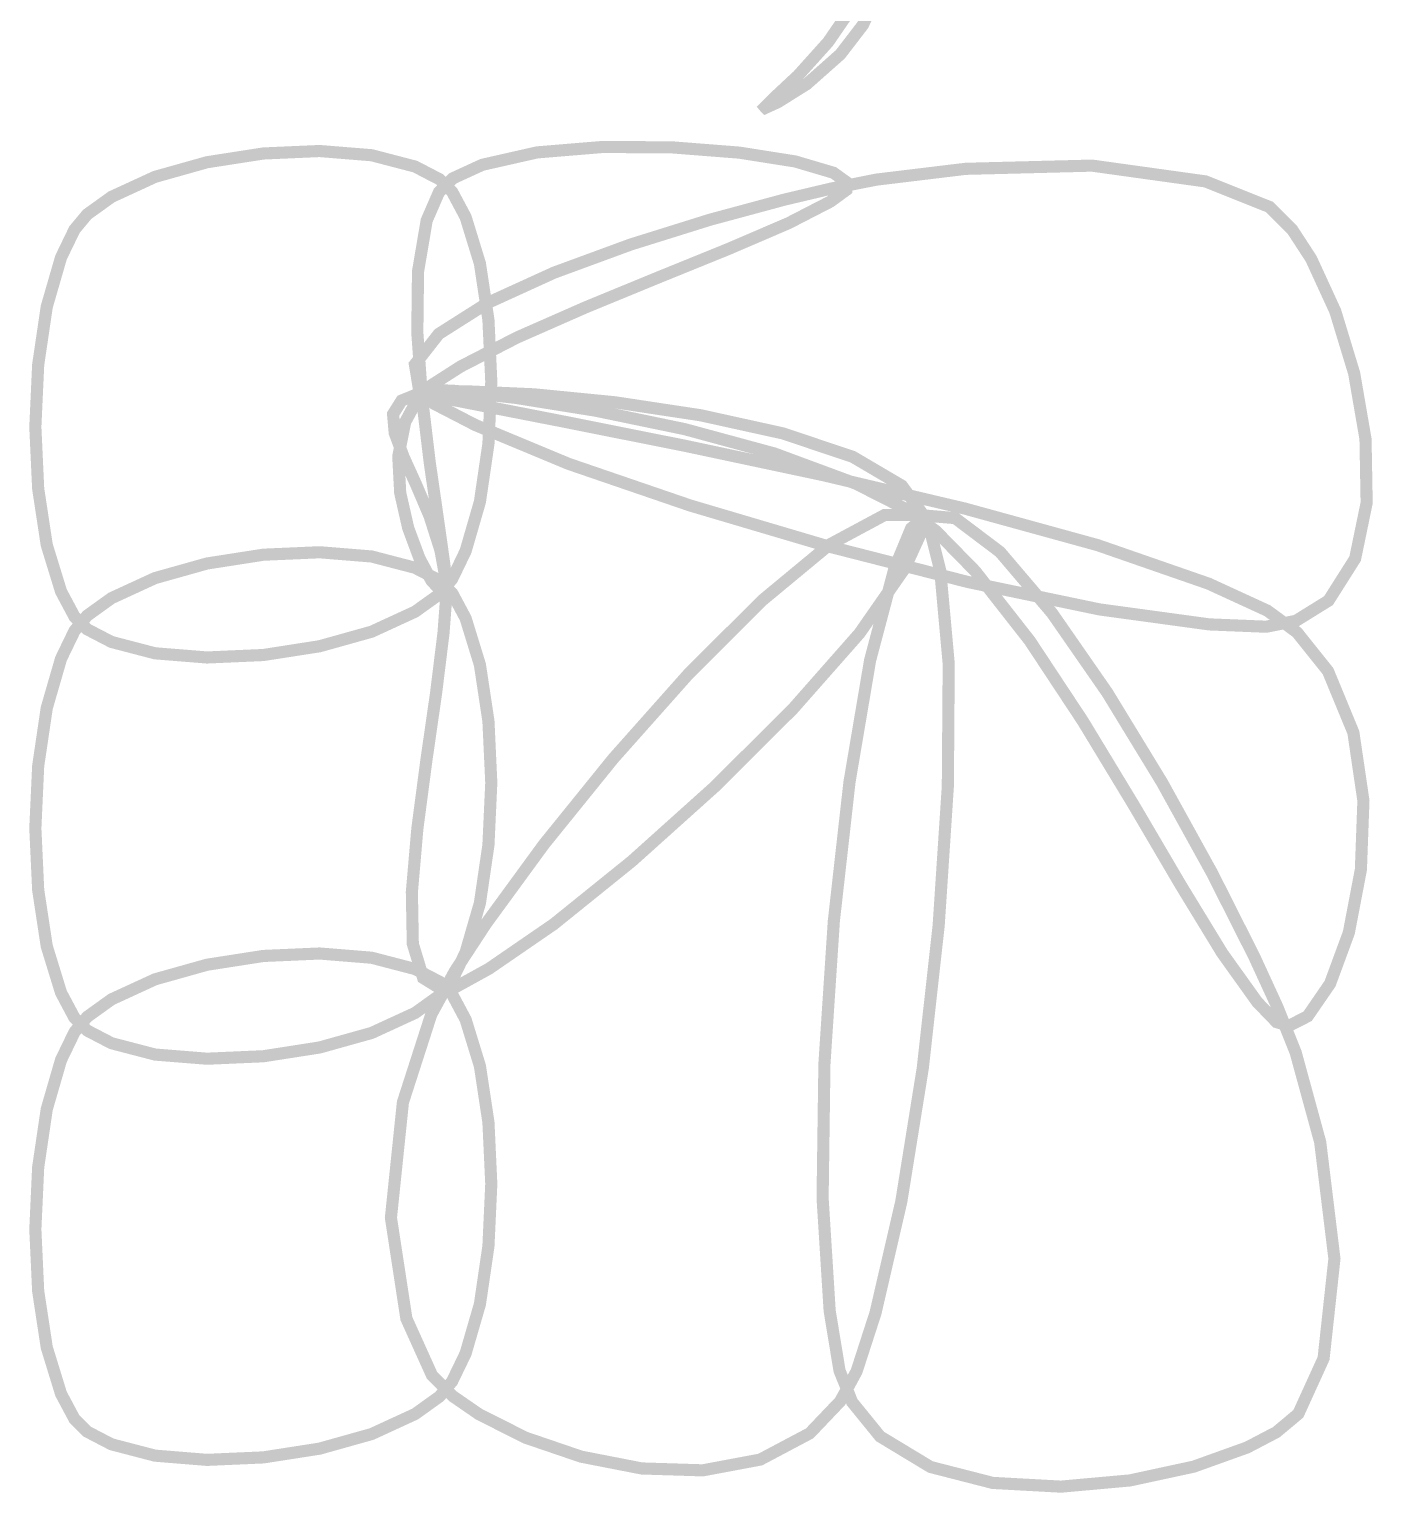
# Model space of a CAD drawing. Extents: x 0.5 to 10.7, y 0.3 to 10.6.
# Drawn here: x 9.132 to 10.67, y 5.605 to 7.28 of the extents above; entities that cross this region are included whole.
import ezdxf

# ---------------------------------------------------------------- set-up
doc = ezdxf.new("R2010")
doc.units = 0
doc.layers.get('0').update_dxf_attribs({"linetype": 'CONTINUOUS'})

msp = doc.modelspace()

# ---------------------------------------------------------------- linework, layer by layer
at = {"color": 0, "const_width": 0.013889}
msp.add_lwpolyline([(10.0918, 7.2971), (10.0859, 7.28467), (10.0601, 7.25108), (10.0217, 7.21707), (9.98882, 7.19646), (9.97456, 7.18989), (9.9739, 7.19054), (9.97385, 7.1906), (9.98415, 7.20111), (10.0118, 7.22689), (10.0461, 7.26508), (10.0702, 7.30013)], dxfattribs=at)
for points in [[(9.60835, 7.10097), (9.61572, 7.09358), (9.63112, 7.06472), (9.64746, 7.01161), (9.65722, 6.9471), (9.66049, 6.87657), (9.65722, 6.80533), (9.64746, 6.73888), (9.63112, 6.68257), (9.61567, 6.6505), (9.60835, 6.64165), (9.60124, 6.63314), (9.57324, 6.61307), (9.52349, 6.59017), (9.46392, 6.57351), (9.39947, 6.56347), (9.33501, 6.56065), (9.2755, 6.56543), (9.22575, 6.5784), (9.19775, 6.59293), (9.19069, 6.59999), (9.18326, 6.60742), (9.16786, 6.63633), (9.15153, 6.6894), (9.14171, 6.7539), (9.13846, 6.82449), (9.14171, 6.89567), (9.15153, 6.96213), (9.16786, 7.0185), (9.18332, 7.05051), (9.19069, 7.05931), (9.19781, 7.06787), (9.22575, 7.08794), (9.2755, 7.11083), (9.33501, 7.12756), (9.39947, 7.13758), (9.46392, 7.1404), (9.52349, 7.13558), (9.57324, 7.12261), (9.60124, 7.10807), (9.60835, 7.10097)], [(10.0677, 7.10097), (10.0671, 7.09592), (10.0487, 7.08251), (10.0008, 7.05783), (9.93251, 7.02849), (9.85232, 6.99593), (9.76878, 6.96158), (9.69032, 6.92708), (9.62549, 6.89378), (9.59201, 6.87235), (9.5829, 6.86317), (9.57611, 6.85644), (9.56185, 6.83008), (9.55399, 6.79075), (9.55621, 6.74908), (9.56532, 6.70893), (9.57824, 6.67421), (9.59179, 6.64887), (9.60286, 6.63672), (9.60818, 6.64031), (9.60835, 6.64165), (9.60906, 6.64854), (9.60639, 6.66965), (9.59933, 6.7194), (9.58996, 6.78424), (9.58117, 6.85747), (9.57579, 6.93251), (9.57661, 7.0025), (9.58653, 7.06093), (9.60058, 7.09326), (9.60835, 7.10097), (9.61649, 7.10915), (9.65018, 7.12463), (9.71294, 7.13883), (9.78836, 7.14507), (9.86822, 7.14453), (9.94428, 7.13857), (10.0084, 7.12847), (10.0523, 7.1155), (10.068, 7.10417), (10.0677, 7.10097)], [(10.5685, 7.05931), (10.5776, 7.05018), (10.5992, 7.01699), (10.6268, 6.95692), (10.6484, 6.88596), (10.6614, 6.8106), (10.6627, 6.73768), (10.6495, 6.67383), (10.619, 6.62571), (10.5818, 6.60265), (10.5685, 6.59999), (10.5477, 6.59586), (10.4824, 6.59853), (10.3569, 6.61567), (10.2065, 6.64697), (10.0454, 6.6881), (9.88813, 6.73465), (9.74903, 6.78228), (9.64247, 6.82661), (9.59489, 6.85118), (9.5829, 6.86317), (9.57753, 6.86854), (9.57303, 6.89606), (9.60032, 6.93099), (9.65625, 6.96647), (9.73232, 7.00114), (9.82004, 7.03336), (9.91081, 7.06174), (9.99621, 7.08479), (10.0497, 7.09744), (10.0677, 7.10097), (10.1012, 7.10764), (10.2034, 7.12001), (10.3483, 7.12369), (10.4781, 7.10563), (10.5514, 7.07639), (10.5685, 7.05931)], [(9.5829, 6.86317), (9.59526, 6.86496), (9.63319, 6.86529), (9.70953, 6.86187), (9.80181, 6.85281), (9.90007, 6.83794), (9.99431, 6.81717), (10.0744, 6.79031), (10.1305, 6.75732), (10.1521, 6.72797), (10.1525, 6.71793), (10.153, 6.70437), (10.134, 6.66287), (10.082, 6.58822), (10.006, 6.50201), (9.91596, 6.41238), (9.82146, 6.32753), (9.73215, 6.25549), (9.65788, 6.20443), (9.62121, 6.18419), (9.60835, 6.18235), (9.60237, 6.18153), (9.58247, 6.19385), (9.57064, 6.23286), (9.56956, 6.29221), (9.57585, 6.36475), (9.58621, 6.44314), (9.59733, 6.52029), (9.60579, 6.58886), (9.60878, 6.62853), (9.60835, 6.64165), (9.60796, 6.65213), (9.60232, 6.68326), (9.58985, 6.72239), (9.57454, 6.75831), (9.56006, 6.79025), (9.54997, 6.81749), (9.54801, 6.83919), (9.55778, 6.85471), (9.57644, 6.86231), (9.5829, 6.86317)], [(10.5685, 6.59999), (10.5831, 6.58925), (10.6185, 6.54492), (10.6475, 6.47472), (10.659, 6.3966), (10.6561, 6.31787), (10.6423, 6.24567), (10.6208, 6.18728), (10.5951, 6.1499), (10.574, 6.13917), (10.5685, 6.14068), (10.5596, 6.14324), (10.5374, 6.16624), (10.4973, 6.22228), (10.4497, 6.30029), (10.3961, 6.39154), (10.3379, 6.48757), (10.277, 6.57975), (10.2146, 6.6594), (10.1695, 6.70546), (10.1525, 6.71793), (10.1354, 6.73047), (10.078, 6.7596), (9.98443, 6.79422), (9.88178, 6.82206), (9.78006, 6.84315), (9.68935, 6.85769), (9.61951, 6.86578), (9.58074, 6.86757), (9.58208, 6.86339), (9.5829, 6.86317), (9.59651, 6.85938), (9.6384, 6.85118), (9.74306, 6.83074), (9.88194, 6.80306), (10.0402, 6.76942), (10.2028, 6.73107), (10.3549, 6.68918), (10.4818, 6.64513), (10.549, 6.61426), (10.5685, 6.59999)], [(10.1525, 6.71793), (10.1625, 6.70796), (10.1745, 6.66004), (10.1842, 6.55354), (10.1832, 6.41325), (10.1727, 6.25401), (10.1545, 6.0906), (10.1299, 5.93778), (10.1004, 5.81039), (10.0787, 5.74343), (10.0677, 5.72319), (10.0598, 5.70899), (10.025, 5.67247), (9.96838, 5.64247), (9.90261, 5.63015), (9.83262, 5.63232), (9.76335, 5.64583), (9.6996, 5.66758), (9.64632, 5.69444), (9.61664, 5.7149), (9.60835, 5.72319), (9.59261, 5.73893), (9.56326, 5.80393), (9.54557, 5.91932), (9.55931, 6.05149), (9.59174, 6.15201), (9.60835, 6.18235), (9.61876, 6.20144), (9.65457, 6.25613), (9.72081, 6.34679), (9.80013, 6.44488), (9.88564, 6.54107), (9.97054, 6.62587), (10.0478, 6.68989), (10.1108, 6.72374), (10.1465, 6.7239), (10.1525, 6.71793)], [(10.5685, 6.14068), (10.5815, 6.10818), (10.6095, 6.00592), (10.6258, 5.87244), (10.6134, 5.75836), (10.5845, 5.69493), (10.5685, 5.68153), (10.5591, 5.67372), (10.5258, 5.65631), (10.4647, 5.63439), (10.3916, 5.6186), (10.3127, 5.61149), (10.2345, 5.61578), (10.1634, 5.634), (10.1056, 5.66894), (10.0736, 5.70828), (10.0677, 5.72319), (10.0592, 5.74419), (10.0479, 5.81267), (10.0398, 5.94168), (10.0419, 6.09549), (10.0527, 6.25922), (10.0706, 6.41813), (10.0942, 6.55746), (10.122, 6.66233), (10.1412, 6.7085), (10.1525, 6.71793), (10.1585, 6.72299), (10.1915, 6.72021), (10.2429, 6.68143), (10.3025, 6.61143), (10.3658, 6.52024), (10.4284, 6.41764), (10.4859, 6.31358), (10.5341, 6.21799), (10.5606, 6.16032), (10.5685, 6.14068)], [(9.60835, 6.64165), (9.61572, 6.63428), (9.63112, 6.60542), (9.64746, 6.55231), (9.65722, 6.48779), (9.66049, 6.41726), (9.65722, 6.34603), (9.64746, 6.27957), (9.63112, 6.22325), (9.61567, 6.19119), (9.60835, 6.18235), (9.60124, 6.17383), (9.57324, 6.15375), (9.52349, 6.13086), (9.46392, 6.11421), (9.39947, 6.10417), (9.33501, 6.10135), (9.2755, 6.10612), (9.22575, 6.11908), (9.19775, 6.13363), (9.19069, 6.14068), (9.18326, 6.14811), (9.16786, 6.17703), (9.15153, 6.23008), (9.14171, 6.2946), (9.13846, 6.36518), (9.14171, 6.43636), (9.15153, 6.50282), (9.16786, 6.55919), (9.18332, 6.59119), (9.19069, 6.59999), (9.19781, 6.60856), (9.22575, 6.62864), (9.2755, 6.65153), (9.33501, 6.66824), (9.39947, 6.67828), (9.46392, 6.6811), (9.52349, 6.67626), (9.57324, 6.66331), (9.60124, 6.64876), (9.60835, 6.64165)], [(9.60835, 6.18235), (9.61572, 6.17497), (9.63112, 6.14611), (9.64746, 6.09304), (9.65722, 6.02854), (9.66049, 5.95801), (9.65722, 5.88683), (9.64746, 5.82036), (9.63112, 5.76406), (9.61567, 5.73204), (9.60835, 5.72319), (9.60124, 5.71468), (9.57324, 5.69461), (9.52349, 5.67171), (9.46392, 5.655), (9.39947, 5.64497), (9.33501, 5.64214), (9.2755, 5.64697), (9.22575, 5.65994), (9.19775, 5.67449), (9.19069, 5.68153), (9.18326, 5.68892), (9.16786, 5.71783), (9.15153, 5.77089), (9.14171, 5.83539), (9.13846, 5.90593), (9.14171, 5.97711), (9.15153, 6.04357), (9.16786, 6.09988), (9.18332, 6.13189), (9.19069, 6.14068), (9.19781, 6.14925), (9.22575, 6.16932), (9.2755, 6.19222), (9.33501, 6.20893), (9.39947, 6.21897), (9.46392, 6.22179), (9.52349, 6.21696), (9.57324, 6.204), (9.60124, 6.18946), (9.60835, 6.18235)]]:
    msp.add_lwpolyline(points, close=True, dxfattribs=at)

doc.saveas('drawing.dxf')
